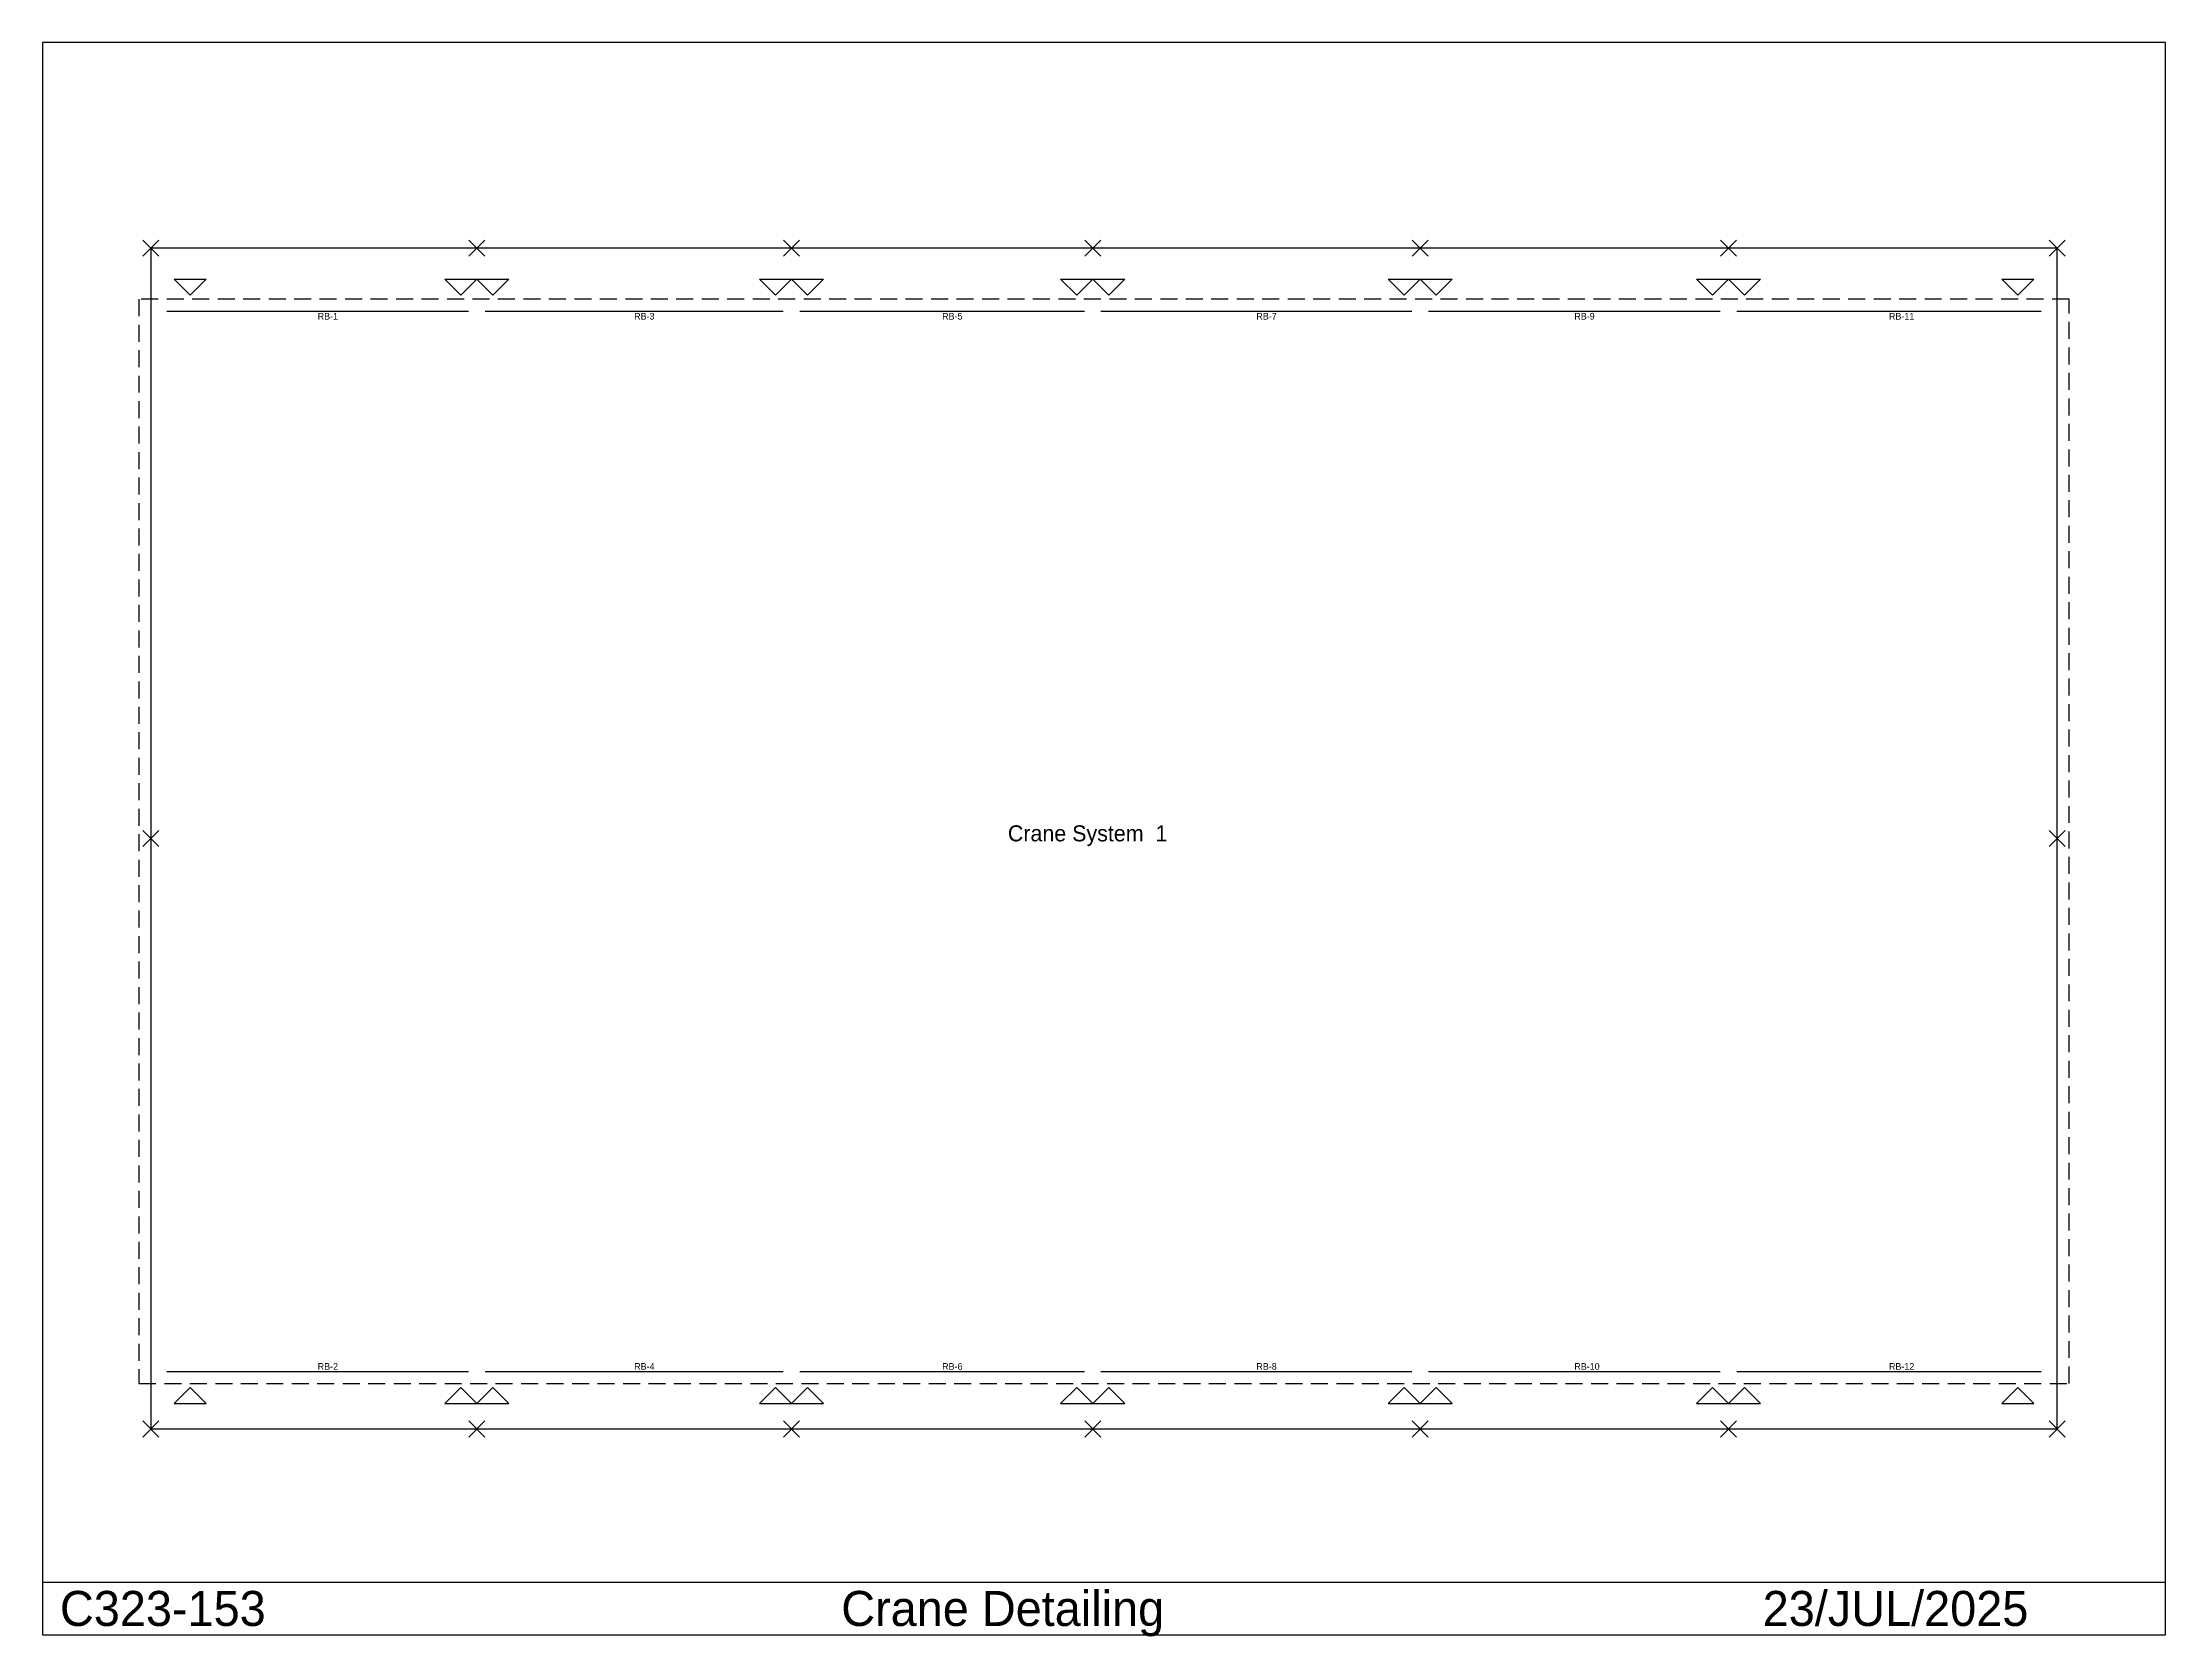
# Model space of a CAD drawing. Extents: x -2065 to 38335, y -3949 to 26385.
import ezdxf

# ---------------------------------------------------------------- set-up
doc = ezdxf.new("R2010")
doc.units = 0
doc.linetypes.add('CONTIN', pattern=[0])
doc.linetypes.add('DASHED', pattern=[484.79, 323.19, -161.6])
doc.layers.get('0').update_dxf_attribs({"linetype": 'CONTIN'})
for name, color, linetype in [('1', 7, 'CONTIN'), ('15', 5, 'CONTIN'), ('16', 7, 'CONTIN'), ('21', 7, 'CONTIN'), ('3', 7, 'CONTIN'), ('7', 5, 'CONTIN'), ('8', 5, 'DASHED')]:
    doc.layers.add(name, color=color, linetype=linetype)

msp = doc.modelspace()

# ---------------------------------------------------------------- linework, layer by layer
for p, q in [((38334.961, 26384.969), (-2064.961, 26384.969)), ((-2064.961, 26384.969), (-2064.961, -3914.969)), ((38334.961, -3914.969), (38334.961, 26384.969)), ((-2064.961, -2915.072), (38334.961, -2915.072)), ((-2064.961, -3914.969), (38334.961, -3914.969))]:
    msp.add_line(p, q)
at = {"layer": '1'}
for p, q in [((302.4, 21270), (6042.601, 21270)), ((6357.4, 21270), (12032.601, 21270)), ((12347.399, 21270), (17762.6, 21270)), ((18077.4, 21270), (23992.6, 21270)), ((24307.4, 21270), (29862.598, 21270)), ((30177.4, 21270), (35967.602, 21270)), ((302.4, 1095.001), (6042.601, 1095.001)), ((6357.4, 1095.001), (12032.601, 1095.001)), ((12347.399, 1095.001), (17762.6, 1095.001)), ((18077.4, 1095.001), (23992.6, 1095.001)), ((24307.4, 1095.001), (29862.598, 1095.001)), ((30177.4, 1095.001), (35967.602, 1095.001))]:
    msp.add_line(p, q, dxfattribs=at)
at = {"layer": '15'}
for p, q in [((152.4, 22622.4), (-152.4, 22317.6)), ((152.4, 22317.6), (-152.4, 22622.4)), ((6352.4, 22317.6), (6047.6, 22622.4)), ((6047.6, 22317.6), (6352.4, 22622.4)), ((12342.4, 22317.6), (12037.6, 22622.4)), ((12037.6, 22317.6), (12342.4, 22622.4)), ((18072.398, 22317.6), (17767.6, 22622.4)), ((17767.6, 22317.6), (18072.398, 22622.4)), ((24302.398, 22317.6), (23997.598, 22622.4)), ((23997.598, 22317.6), (24302.398, 22622.4)), ((30172.4, 22317.6), (29867.6, 22622.4)), ((29867.6, 22317.6), (30172.4, 22622.4)), ((36422.398, 22317.6), (36117.598, 22622.4)), ((36117.598, 22317.6), (36422.398, 22622.4)), ((152.4, 11387.4), (-152.4, 11082.601)), ((152.4, 11082.601), (-152.4, 11387.4)), ((36117.598, 11082.601), (36422.398, 11387.4)), ((36117.598, 11387.4), (36422.398, 11082.601)), ((-152.4, 152.4), (152.4, -152.4)), ((152.4, 152.4), (-152.4, -152.4)), ((6047.6, 152.4), (6352.4, -152.4)), ((6352.4, 152.4), (6047.6, -152.4)), ((12037.6, 152.4), (12342.4, -152.4)), ((12342.4, 152.4), (12037.6, -152.4)), ((17767.6, 152.4), (18072.4, -152.4)), ((18072.4, 152.4), (17767.6, -152.4)), ((23997.6, 152.4), (24302.4, -152.4)), ((24302.4, 152.4), (23997.6, -152.4)), ((29867.6, 152.4), (30172.4, -152.4)), ((30172.4, 152.4), (29867.6, -152.4)), ((36117.598, -152.4), (36422.398, 152.4)), ((36117.598, 152.4), (36422.398, -152.4))]:
    msp.add_line(p, q, dxfattribs=at)
at = {"layer": '3'}
for p, q in [((744.8, 21574.801), (440, 21879.602)), ((440, 21879.602), (1049.6, 21879.602)), ((1049.6, 21879.602), (744.8, 21574.801)), ((5895.2, 21574.801), (5590.4, 21879.602)), ((5590.4, 21879.602), (6200, 21879.602)), ((6200, 21879.602), (5895.2, 21574.801)), ((6504.8, 21574.801), (6200, 21879.602)), ((6200, 21879.602), (6809.6, 21879.602)), ((6809.6, 21879.602), (6504.8, 21574.801)), ((11885.2, 21574.801), (11580.4, 21879.602)), ((11580.4, 21879.602), (12190, 21879.602)), ((12190, 21879.602), (11885.2, 21574.801)), ((12494.8, 21574.801), (12190, 21879.602)), ((12190, 21879.602), (12799.6, 21879.602)), ((12799.6, 21879.602), (12494.8, 21574.801)), ((17615.201, 21574.801), (17310.4, 21879.602)), ((17310.4, 21879.602), (17920, 21879.602)), ((17920, 21879.602), (17615.201, 21574.801)), ((18224.801, 21574.801), (17920, 21879.602)), ((17920, 21879.602), (18529.6, 21879.602)), ((18529.6, 21879.602), (18224.801, 21574.801)), ((23845.199, 21574.801), (23540.4, 21879.602)), ((23540.4, 21879.602), (24150, 21879.602)), ((24150, 21879.602), (23845.199, 21574.801)), ((24454.801, 21574.801), (24150, 21879.602)), ((24150, 21879.602), (24759.6, 21879.602)), ((24759.6, 21879.602), (24454.801, 21574.801)), ((29715.199, 21574.801), (29410.4, 21879.602)), ((29410.4, 21879.602), (30020, 21879.602)), ((30020, 21879.602), (29715.199, 21574.801)), ((30324.799, 21574.801), (30020, 21879.602)), ((30020, 21879.602), (30629.6, 21879.602)), ((30629.6, 21879.602), (30324.799, 21574.801)), ((35525.199, 21574.801), (35220.398, 21879.602)), ((35220.398, 21879.602), (35830, 21879.602)), ((35830, 21879.602), (35525.199, 21574.801)), ((744.8, 790.201), (440, 485.401)), ((440, 485.401), (1049.6, 485.401)), ((1049.6, 485.401), (744.8, 790.201)), ((5895.2, 790.201), (5590.4, 485.401)), ((5590.4, 485.401), (6200, 485.401)), ((6200, 485.401), (5895.2, 790.201)), ((6504.8, 790.201), (6200, 485.401)), ((6200, 485.401), (6809.6, 485.401)), ((6809.6, 485.401), (6504.8, 790.201)), ((11885.2, 790.201), (11580.4, 485.401)), ((11580.4, 485.401), (12190, 485.401)), ((12190, 485.401), (11885.2, 790.201)), ((12494.8, 790.201), (12190, 485.401)), ((12190, 485.401), (12799.6, 485.401)), ((12799.6, 485.401), (12494.8, 790.201)), ((17615.201, 790.201), (17310.4, 485.401)), ((17310.4, 485.401), (17920, 485.401)), ((17920, 485.401), (17615.201, 790.201)), ((18224.801, 790.201), (17920, 485.401)), ((17920, 485.401), (18529.6, 485.401)), ((18529.6, 485.401), (18224.801, 790.201)), ((23845.199, 790.201), (23540.4, 485.401)), ((23540.4, 485.401), (24150, 485.401)), ((24150, 485.401), (23845.199, 790.201)), ((24454.801, 790.201), (24150, 485.401)), ((24150, 485.401), (24759.6, 485.401)), ((24759.6, 485.401), (24454.801, 790.201)), ((29715.199, 790.201), (29410.4, 485.401)), ((29410.4, 485.401), (30020, 485.401)), ((30020, 485.401), (29715.199, 790.201)), ((30324.799, 790.201), (30020, 485.401)), ((30020, 485.401), (30629.6, 485.401)), ((30629.6, 485.401), (30324.799, 790.201)), ((35525.199, 790.201), (35220.398, 485.401)), ((35220.398, 485.401), (35830, 485.401)), ((35830, 485.401), (35525.199, 790.201))]:
    msp.add_line(p, q, dxfattribs=at)
at = {"layer": '7'}
for p, q in [((36270, 22470), (0, 22470)), ((0, 22470), (0, 0)), ((36270, 0), (36270, 22470)), ((0, 0), (36270, 0))]:
    msp.add_line(p, q, dxfattribs=at)
at = {"layer": '8'}
for p, q in [((-228.6, 21498.602), (-228.6, 866.401)), ((36498.598, 21498.602), (-228.6, 21498.602)), ((36498.598, 866.401), (36498.598, 21498.602)), ((-228.6, 866.401), (36498.598, 866.401))]:
    msp.add_line(p, q, dxfattribs=at)

# ---------------------------------------------------------------- texts
for s, p in [('C323-153', (-1731.661, -3748.32)), ('Crane Detailing', (13135.511, -3748.32)), ('23/JUL/2025', (30669.076, -3748.32))]:
    msp.add_text(s, height=666.599).set_placement(p)
at = {"layer": '16'}
for s, p in [('RB-1', (3172.5, 21111.25)), ('RB-3', (9195, 21111.25)), ('RB-5', (15055, 21111.25)), ('RB-7', (21035.002, 21111.25)), ('RB-9', (27085, 21111.25)), ('RB-11', (33072.5, 21111.25)), ('RB-2', (3172.5, 1126.751)), ('RB-4', (9195, 1126.751)), ('RB-6', (15055, 1126.751)), ('RB-8', (21035.002, 1126.751)), ('RB-10', (27085, 1126.751)), ('RB-12', (33072.5, 1126.751))]:
    msp.add_text(s, height=127, dxfattribs=at).set_placement(p)
at = {"layer": '21'}
msp.add_text('Crane System  1', height=304.8, dxfattribs=at).set_placement((16306.2, 11182.501))

doc.saveas('drawing.dxf')
